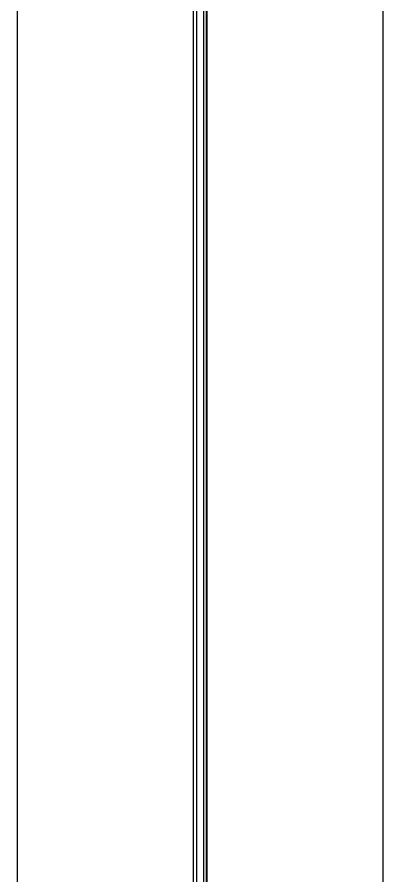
# Model space of a CAD drawing. Header units: millimetres. Extents: x 37984 to 70752, y 14140 to 37584.
# Drawn here: x 45679.2 to 45775.7, y 19524.9 to 19751.3 of the extents above; entities that cross this region are included whole.
import ezdxf

# ---------------------------------------------------------------- set-up
doc = ezdxf.new("R2010")
doc.units = ezdxf.units.MM
doc.layers.add('! NO PLOT !', color=7, linetype='Continuous', true_color=0xff75dd, plot=False)
doc.layers.add('000-PI-Oprema', color=30, linetype='Continuous', lineweight=5)
doc.layers.add('000-PI-ORMAR', color=2, linetype='Continuous')

# ---------------------------------------------------------------- blocks, each defined once
blk = doc.blocks.new('8606.000_back')
at = {"layer": '000-PI-ORMAR'}
for p, q in [((47606.03, 38573.17), (47606.03, 36588.67)), ((48198.03, 36588.67), (48198.03, 38573.17)), ((47602.52, 38552.67), (47602.52, 36601.67)), ((47605.24, 38552.67), (47605.24, 36601.67)), ((47606.02, 36601.67), (47606.02, 38552.53)), ((48198.8, 38552.67), (48198.8, 36601.67)), ((48201.52, 38552.67), (48201.52, 36601.67))]:
    blk.add_line(p, q, dxfattribs=at)
blk = doc.blocks.new('8606.000_montažna')
at = {"layer": '! NO PLOT !'}
blk.add_line((51182.39, 38449.42), (51182.39, 36559.42), dxfattribs=at)
at = {"layer": '000-PI-ORMAR'}
blk.add_line((50683.39, 38449.42), (50683.39, 36559.42), dxfattribs=at)

msp = doc.modelspace()

# ---------------------------------------------------------------- linework, layer by layer
at = {"layer": '000-PI-ORMAR', "ltscale": 0.25}
msp.add_line((45679.245, 20709.404), (45679.245, 18819.404), dxfattribs=at)

# ---------------------------------------------------------------- block references
at = {"layer": '000-PI-Oprema'}
for p in [(-5503.15, -17740.014), (-4907.677, -17740.014)]:
    msp.add_blockref('8606.000_montažna', p, dxfattribs=at)
at = {"layer": '000-PI-ORMAR'}
for p in [(-2472.273, -17811.766), (-1876.799, -17811.766)]:
    msp.add_blockref('8606.000_back', p, dxfattribs=at)

doc.saveas('drawing.dxf')
